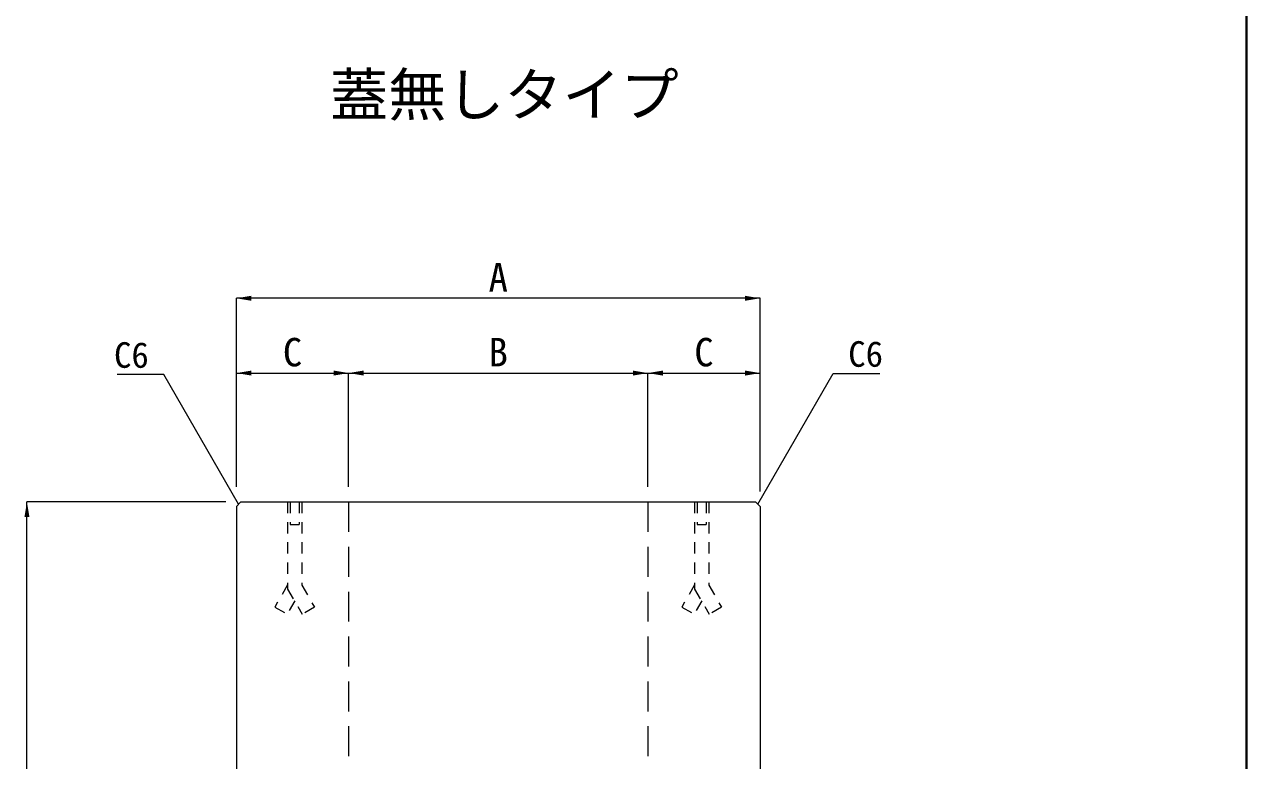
# Model space of a CAD drawing. Units: millimetres at full size; details may follow other scales. Extents: x 77366 to 106166, y -28085 to 6898.
# Drawn here: x 97632 to 99266, y 3945 to 4929 of the extents above; entities that cross this region are included whole.
import ezdxf
from ezdxf.enums import TextEntityAlignment as Align

# ---------------------------------------------------------------- set-up
doc = ezdxf.new("R2010")
doc.units = ezdxf.units.MM
doc.header["$LTSCALE"] = 50
doc.linetypes.add('USER1', pattern=[0.54, 0.3, -0.24])
doc.linetypes.add('USER2', pattern=[1.2, 0.8, -0.4])
for name, color, linetype, lineweight in [('図枠', 7, 'Continuous', 5), ('寸法線', 7, 'Continuous', 13), ('引出線', 4, 'Continuous', 13), ('本体', 2, 'Continuous', 20), ('ｲﾝｻｰﾄ', 3, 'USER1', 9)]:
    doc.layers.add(name, color=color, linetype=linetype, lineweight=lineweight)
doc.styles.add('ＭＳ ゴシック', font='')
doc.styles.get('ＭＳ ゴシック').set_extended_font_data('MS Gothic')

# ---------------------------------------------------------------- blocks, each defined once
blk = doc.blocks.new('filled_arrow')
at = {"color": 0, "linetype": 'Continuous', "lineweight": -2}
blk.add_solid([(7.5, 1.25), (0, 0), (7.5, -1.25)], dxfattribs=at)

msp = doc.modelspace()

# ---------------------------------------------------------------- linework, layer by layer
at = {"layer": '図枠', "lineweight": 40}
msp.add_line((99265.8, 5414.64), (99265.8, -125.36), dxfattribs=at)
at = {"layer": '寸法線'}
for p, q in [((98615.55, 4563.06), (97915.55, 4563.06)), ((97915.55, 4310.78), (97915.55, 4563.06)), ((98615.55, 4304.78), (98615.55, 4563.06)), ((97915.55, 4463.06), (98065.55, 4463.06)), ((97915.55, 4310.78), (97915.55, 4463.06)), ((98065.55, 4310.78), (98065.55, 4463.06)), ((98065.55, 4463.06), (98465.55, 4463.06)), ((98065.55, 4310.78), (98065.55, 4463.06)), ((98465.55, 4310.78), (98465.55, 4463.06)), ((98465.55, 4463.06), (98615.55, 4463.06)), ((98465.55, 4310.78), (98465.55, 4463.06)), ((98615.55, 4304.78), (98615.55, 4463.06)), ((97635.55, 3190.78), (97635.55, 4290.78)), ((97901.55, 4290.78), (97635.55, 4290.78))]:
    msp.add_line(p, q, dxfattribs=at)
at = {"layer": '引出線'}
for points in [[(97918.55, 4287.78), (97818.48, 4461.09), (97756.09, 4461.09)], [(98612.55, 4287.78), (98713.4, 4462.45), (98775.79, 4462.45)]]:
    msp.add_lwpolyline(points, dxfattribs=at)
at = {"layer": '本体'}
for p, q in [((97915.55, 4284.78), (97921.55, 4290.78)), ((97915.55, 4284.78), (97915.55, 3190.78)), ((97921.55, 4290.78), (98609.55, 4290.78)), ((98609.55, 4290.78), (98615.55, 4284.78)), ((98615.55, 4284.78), (98615.55, 3190.78))]:
    msp.add_line(p, q, dxfattribs=at)
at = {"layer": '本体', "linetype": 'USER2', "lineweight": 9}
for p, q in [((98065.55, 4290.78), (98065.55, 3190.78)), ((98465.55, 4290.78), (98465.55, 3190.78))]:
    msp.add_line(p, q, dxfattribs=at)
at = {"layer": 'ｲﾝｻｰﾄ'}
for p, q in [((97984.05, 4290.78), (97984.05, 4174.3)), ((97984.05, 4290.78), (98003.05, 4290.78)), ((97987.47, 4290.78), (97987.47, 4260.78)), ((97999.63, 4290.78), (97999.63, 4260.78)), ((98003.05, 4290.78), (98003.05, 4179.39)), ((98528.05, 4290.78), (98528.05, 4174.3)), ((98528.05, 4290.78), (98547.05, 4290.78)), ((98531.47, 4290.78), (98531.47, 4260.78)), ((98543.63, 4290.78), (98543.63, 4260.78)), ((98547.05, 4290.78), (98547.05, 4179.39)), ((97987.47, 4260.78), (97999.63, 4260.78)), ((98531.47, 4260.78), (98543.63, 4260.78)), ((97984.05, 4180.1), (97966.83, 4150.28)), ((97984.05, 4174.3), (98003.5, 4140.6)), ((98003.05, 4179.39), (98019.96, 4150.1)), ((98528.05, 4180.1), (98510.83, 4150.28)), ((98528.05, 4174.3), (98547.5, 4140.6)), ((98547.05, 4179.39), (98563.96, 4150.1)), ((97966.83, 4150.28), (97983.28, 4140.78)), ((97993.55, 4158.55), (97983.28, 4140.78)), ((98019.96, 4150.1), (98003.5, 4140.6)), ((98510.83, 4150.28), (98527.28, 4140.78)), ((98537.55, 4158.55), (98527.28, 4140.78)), ((98563.96, 4150.1), (98547.5, 4140.6))]:
    msp.add_line(p, q, dxfattribs=at)

# ---------------------------------------------------------------- block references
at = {"layer": '寸法線', "xscale": 2.67, "yscale": 2.67}
for p in [(97915.55, 4563.06), (97915.55, 4463.06), (98065.55, 4463.06), (98465.55, 4463.06)]:
    msp.add_blockref('filled_arrow', p, dxfattribs=at)
for p, rotation in [((98615.55, 4563.06), 180), ((98065.55, 4463.06), 180), ((98465.55, 4463.06), 180), ((98615.55, 4463.06), 180), ((97635.55, 4290.78), 270)]:
    msp.add_blockref('filled_arrow', p, dxfattribs=dict(at, rotation=rotation))
at = {"layer": '引出線', "xscale": 0.133, "yscale": 0.133}
for p, rotation in [((97918.55, 4287.78), 120), ((98612.55, 4287.78), 60)]:
    msp.add_blockref('filled_arrow', p, dxfattribs=dict(at, rotation=rotation))

# ---------------------------------------------------------------- texts
at = {"layer": '図枠', "style": 'ＭＳ ゴシック'}
msp.add_text('蓋無しタイプ ', height=56.96, dxfattribs=at).set_placement((98293.09, 4835.27), align=Align.MIDDLE_CENTER)
at = {"layer": '寸法線', "style": 'ＭＳ ゴシック'}
for s, p in [('A', (98265.55, 4591.06)), ('C', (97990.55, 4491.06)), ('B', (98265.55, 4491.06)), ('C', (98540.55, 4491.06))]:
    msp.add_text(s, height=37.98, dxfattribs=at).set_placement(p, align=Align.MIDDLE_CENTER)
at = {"layer": '引出線', "style": 'ＭＳ ゴシック'}
msp.add_text('C6', height=34.18, dxfattribs=at).set_placement((97798.48, 4504.29), align=Align.TOP_RIGHT)
msp.add_text('C6', height=34.18, dxfattribs=at).set_placement((98733.4, 4505.65), align=Align.TOP_LEFT)

doc.saveas('drawing.dxf')
